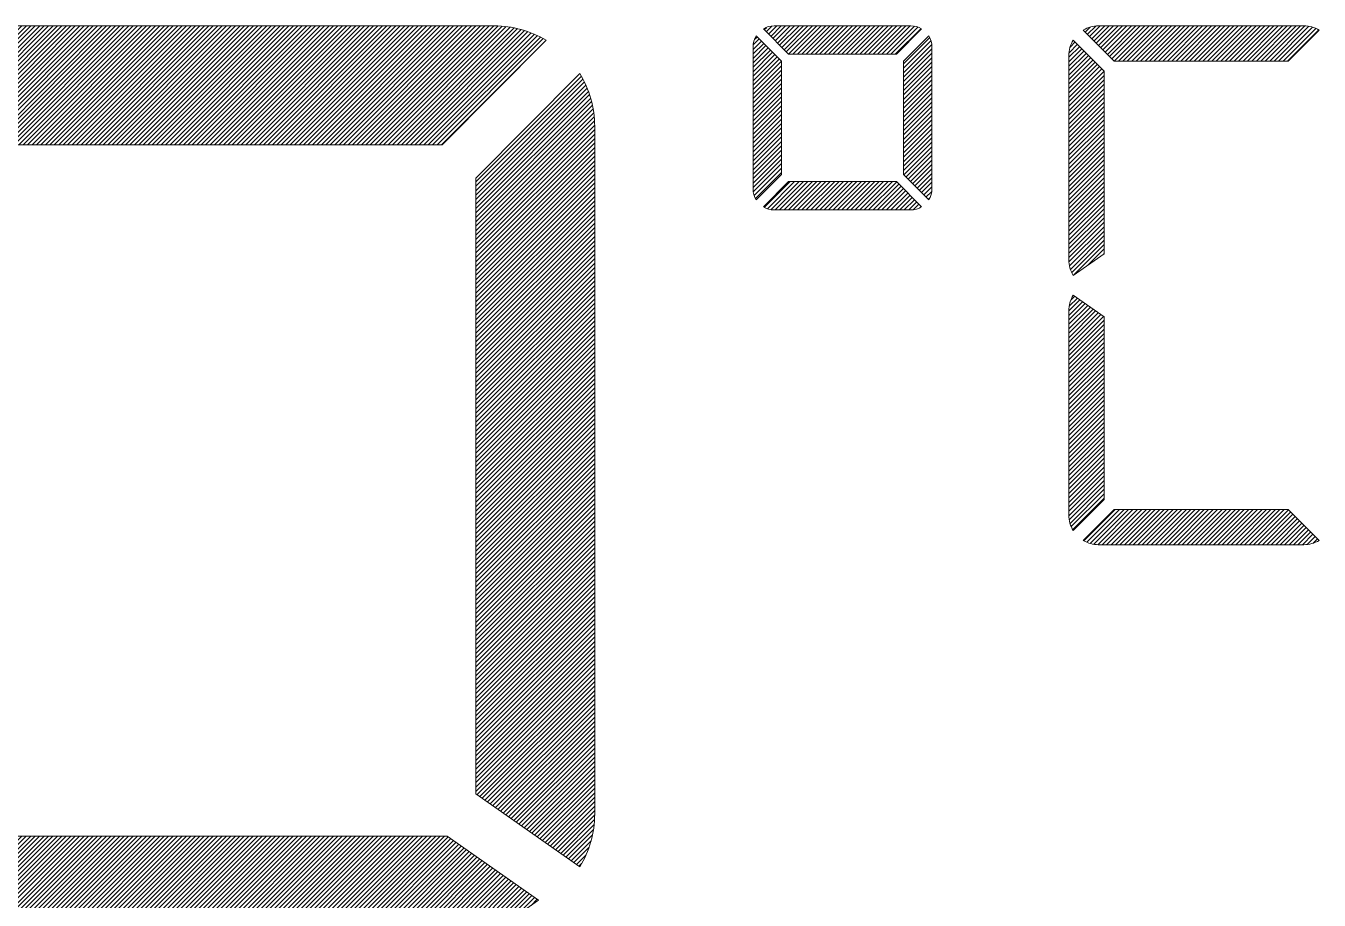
# Model space of a CAD drawing. Header units: millimetres. Extents: x 1946 to 4611, y 2266 to 2855.
# Drawn here: x 3716.28 to 3730.63, y 2708.32 to 2718.02 of the extents above; entities that cross this region are included whole.
import ezdxf

# ---------------------------------------------------------------- set-up
doc = ezdxf.new("R2010")
doc.units = ezdxf.units.MM
doc.layers.add('05___PRT_ALL_DTM_CSYS', color=7, linetype='Continuous')

msp = doc.modelspace()

# ---------------------------------------------------------------- hatches: boundary and pattern name
at = {"layer": '05___PRT_ALL_DTM_CSYS'}
h = msp.add_hatch(dxfattribs=at)
h.set_pattern_fill('ANSI31', color=256, scale=0.011)
h.set_pattern_definition([(45, (-412.985218351504, 4249.300887734986), (-0.02469570433294017, 0.02469570433294017), [])])
h.paths.add_polyline_path([(3690.419850187698, 2716.699308821553), (3693.908441451641, 2716.699308821553), (3695.062326474679, 2717.860325256286, 0.1360630608844713), (3694.488914864571, 2718.019308821552), (3690.419850187698, 2718.019308821552), (3686.81604222857, 2718.019308821552, 0.1360630608844713), (3686.24263061846, 2717.860325256286), (3687.396515641499, 2716.699308821553)])
h.paths.add_polyline_path([(3687.022540230828, 2716.329203092844), (3685.868351361971, 2717.49047250785, 0.1390935998262372), (3685.70247854657, 2716.905745139553), (3685.70247854657, 2709.271295273561, 0.1390935998265141), (3685.868351361971, 2708.686567905264), (3687.022567007677, 2709.498219376862)])
h.paths.add_polyline_path([(3695.602478546569, 2716.905745139553, 0.1390935998262373), (3695.436605731168, 2717.49047250785), (3694.282416862311, 2716.329203092844), (3694.282390085462, 2709.498219376862), (3695.436605731168, 2708.686567905264, 0.1390935998265141), (3695.602478546569, 2709.271295273561)])
h.paths.add_polyline_path([(3690.419850187698, 2709.028643277728), (3687.338604245102, 2709.028643277728), (3686.326642209001, 2708.317025410773), (3687.348248344013, 2707.598625754728), (3690.419850187698, 2707.598625754728), (3693.956708749126, 2707.598625754728), (3694.97831488414, 2708.317025410773), (3693.966352848036, 2709.028643277728)])
h.paths.add_polyline_path([(3685.70247854657, 2699.728305681992, 0.1390935998262376), (3685.868351361971, 2699.143578313696), (3687.022540230828, 2700.304847728701), (3687.022567007677, 2707.135831444683), (3685.868351361971, 2707.947482916281, 0.1390935998265142), (3685.70247854657, 2707.362755547984)])
h.paths.add_polyline_path([(3690.419850187698, 2699.934741999993), (3687.396515641499, 2699.934741999993), (3686.24263061846, 2698.77372556526, 0.1360630608844713), (3686.81604222857, 2698.614741999992), (3690.419850187698, 2698.614741999992), (3694.488914864571, 2698.614741999992, 0.1360630608844713), (3695.062326474679, 2698.77372556526), (3693.908441451641, 2699.934741999993)])
h.paths.add_polyline_path([(3695.602478546569, 2707.362755547984, 0.1390935998265142), (3695.436605731168, 2707.947482916281), (3694.282390085462, 2707.135831444683), (3694.282416862311, 2700.304847728701), (3695.436605731168, 2699.143578313696, 0.1390935998262376), (3695.602478546569, 2699.728305681992)])
h.paths.add_polyline_path([(3702.360704225127, 2716.699308821552), (3705.84929548907, 2716.699308821552), (3707.003180512108, 2717.860325256285, 0.1360630608844712), (3706.429768902, 2718.019308821551), (3702.360704225127, 2718.019308821551), (3698.756896265998, 2718.019308821551, 0.1360630608844712), (3698.183484655889, 2717.860325256285), (3699.337369678929, 2716.699308821552)])
h.paths.add_polyline_path([(3698.963394268257, 2716.329203092843), (3697.8092053994, 2717.490472507849, 0.1390935998262372), (3697.643332583998, 2716.905745139552), (3697.643332583998, 2709.271295273561, 0.1390935998265141), (3697.8092053994, 2708.686567905263), (3698.963421045105, 2709.498219376861)])
h.paths.add_polyline_path([(3702.360704225127, 2709.028643277727), (3699.279458282531, 2709.028643277727), (3698.26749624643, 2708.317025410772), (3699.289102381441, 2707.598625754727), (3702.360704225127, 2707.598625754727), (3705.897562786555, 2707.598625754727), (3706.919168921569, 2708.317025410772), (3705.907206885466, 2709.028643277727)])
h.paths.add_polyline_path([(3706.223244122891, 2709.498219376861), (3707.377459768597, 2708.686567905263, 0.1390935998265141), (3707.543332583998, 2709.271295273561), (3707.543332583998, 2716.905745139552, 0.1390935998262372), (3707.377459768597, 2717.490472507849), (3706.223270899739, 2716.329203092843)])
h.paths.add_polyline_path([(3706.223270899739, 2700.3048477287), (3707.377459768597, 2699.143578313695, 0.1390935998262376), (3707.543332583998, 2699.728305681992), (3707.543332583998, 2707.362755547982, 0.1390935998265141), (3707.377459768597, 2707.94748291628), (3706.223244122891, 2707.135831444682)])
h.paths.add_polyline_path([(3702.360704225127, 2699.934741999991), (3699.337369678929, 2699.934741999991), (3698.183484655889, 2698.773725565258, 0.1360630608844712), (3698.756896265998, 2698.614741999992), (3702.360704225127, 2698.614741999992), (3706.429768902, 2698.614741999992, 0.1360630608844712), (3707.003180512108, 2698.773725565258), (3705.84929548907, 2699.934741999991)])
h.paths.add_polyline_path([(3698.963421045105, 2707.135831444682), (3697.8092053994, 2707.94748291628, 0.1390935998265141), (3697.643332583998, 2707.362755547982), (3697.643332583998, 2699.728305681992, 0.1390935998262376), (3697.8092053994, 2699.143578313695), (3698.963394268257, 2700.3048477287)])
h.paths.add_polyline_path([(3717.409528277256, 2716.699308821552), (3720.898119541197, 2716.699308821552), (3722.052004564235, 2717.860325256285, 0.1360630608844717), (3721.478592954127, 2718.019308821552), (3717.409528277256, 2718.019308821552), (3713.805720318126, 2718.019308821552, 0.1360630608844717), (3713.232308708015, 2717.860325256285), (3714.386193731055, 2716.699308821552)])
h.paths.add_polyline_path([(3714.012218320384, 2716.329203092844), (3712.858029451526, 2717.490472507849, 0.1390935998262372), (3712.692156636125, 2716.905745139552), (3712.692156636125, 2709.271295273561, 0.1390935998265139), (3712.858029451526, 2708.686567905263), (3714.012245097233, 2709.498219376861)])
h.paths.add_polyline_path([(3721.272068175017, 2709.498219376861), (3722.426283820724, 2708.686567905263, 0.1390935998265141), (3722.592156636127, 2709.271295273561), (3722.592156636125, 2716.905745139552, 0.1390935998262372), (3722.426283820724, 2717.490472507849), (3721.272094951866, 2716.329203092844)])
h.paths.add_polyline_path([(3720.946386838682, 2707.598625754727), (3721.967992973695, 2708.317025410772), (3720.956030937592, 2709.028643277727), (3717.409528277256, 2709.028643277727), (3714.328282334658, 2709.028643277727), (3713.316320298557, 2708.317025410772), (3714.337926433568, 2707.598625754727), (3717.409528277254, 2707.598625754727)])
h.paths.add_polyline_path([(3714.012245097233, 2707.135831444682), (3712.858029451526, 2707.94748291628, 0.1390935998265141), (3712.692156636125, 2707.362755547983), (3712.692156636125, 2699.728305681992, 0.1390935998262376), (3712.858029451526, 2699.143578313695), (3714.012218320384, 2700.3048477287)])
h.paths.add_polyline_path([(3714.386193731055, 2699.934741999992), (3713.232308708015, 2698.773725565259, 0.1360630608844716), (3713.805720318126, 2698.614741999992), (3717.409528277254, 2698.614741999992), (3721.478592954127, 2698.614741999992, 0.1360630608844717), (3722.052004564235, 2698.773725565259), (3720.898119541197, 2699.934741999992), (3717.409528277254, 2699.934741999992)])
h.paths.add_polyline_path([(3721.272094951866, 2700.3048477287), (3722.426283820724, 2699.143578313695, 0.1390935998262376), (3722.592156636125, 2699.728305681992), (3722.592156636127, 2707.362755547983, 0.1390935998265137), (3722.426283820724, 2707.94748291628), (3721.272068175017, 2707.135831444682)])
h = msp.add_hatch(dxfattribs=at)
h.set_pattern_fill('ANSI31', color=256, scale=0.011)
h.set_pattern_definition([(45, (-2190.312518163451, 1895.150979483455), (-0.02469570433294017, 0.02469570433294017), [])])
edge = h.paths.add_edge_path()
edge.add_line((3726.019401541702, 2716.997908737799), (3726.019404222214, 2717.626670636422))
edge.add_line((3726.019404222214, 2717.626670636422), (3726.299120965742, 2717.908103344609))
edge.add_arc((3726.099837346072, 2717.78514490892), 0.2341639126243431, -2.2248514142120257e-10, 31.674677924573984, ccw=False)
edge.add_line((3726.334001258696, 2717.785144908919), (3726.334001258696, 2716.997908737799))
edge.add_line((3726.334001258696, 2716.997908737799), (3726.334001258696, 2716.210672566678))
edge.add_arc((3726.099837346071, 2716.210672566677), 0.234163912625263, -31.674677924551872, 2.2248514142120257e-10, ccw=False)
edge.add_line((3726.299120965742, 2716.087714130988), (3726.019404222214, 2716.369146839175))
edge.add_line((3726.019404222214, 2716.369146839175), (3726.019401541702, 2716.997908737799))
edge = h.paths.add_edge_path()
edge.add_line((3724.664637052766, 2716.997908737799), (3724.664634372252, 2716.369146839175))
edge.add_line((3724.664634372252, 2716.369146839175), (3724.384917628727, 2716.087714130988))
edge.add_arc((3724.584201248397, 2716.210672566679), 0.2341639126256853, 180.0000000001113, 211.6746779248943, ccw=False)
edge.add_line((3724.350037335772, 2716.210672566678), (3724.350037335772, 2716.997908737799))
edge.add_line((3724.350037335772, 2716.997908737799), (3724.350037335772, 2717.785144908919))
edge.add_arc((3724.584201248396, 2717.785144908919), 0.2341639126248083, 148.3253220750835, 179.9999999998887, ccw=False)
edge.add_line((3724.384917628727, 2717.908103344609), (3724.664634372252, 2717.626670636422))
edge.add_line((3724.664634372252, 2717.626670636422), (3724.664637052766, 2716.997908737799))
edge = h.paths.add_edge_path()
edge.add_line((3725.342022094838, 2715.976508654053), (3724.584201248396, 2715.976508654053))
edge.add_line((3724.584201248396, 2715.976508654053), (3726.099842941278, 2715.976508654053))
edge.add_arc((3726.099842941278, 2716.210672566676), 0.234163912623444, 270.0000000001112, 300.9930320976297)
edge.add_line((3726.220421861314, 2716.009940252342), (3725.940987060635, 2716.291102057504))
edge.add_line((3725.940987060635, 2716.291102057504), (3724.743051171455, 2716.291096063098))
edge.add_line((3724.743051171455, 2716.291096063098), (3724.46362232836, 2716.009940252342))
edge.add_arc((3724.584201248396, 2716.210672566676), 0.2341639126234537, 239.0069679023703, 269.9999999998888)
edge = h.paths.add_edge_path()
edge.add_line((3724.46362232836, 2717.985877223255), (3724.743051171455, 2717.704721412499))
edge.add_line((3724.743051171455, 2717.704721412499), (3725.940987060635, 2717.704715418093))
edge.add_line((3725.940987060635, 2717.704715418093), (3726.220421861314, 2717.985877223255))
edge.add_arc((3726.099842941278, 2717.785144908921), 0.234163912623444, 59.00696790237029, 89.99999999988873)
edge.add_line((3726.099842941278, 2718.019308821544), (3724.584201248396, 2718.019308821544))
edge.add_arc((3724.584201248396, 2717.785144908921), 0.2341639126234537, 90.00000000011126, 120.9930320976297)
edge = h.paths.add_edge_path(flags=16)
edge.add_line((3725.342022094838, 2718.019308821544), (3724.584201248396, 2718.019308821544))
edge.add_line((3724.584201248396, 2718.019308821544), (3726.099842941278, 2718.019308821544))
edge.add_arc((3726.099842941278, 2717.785144908921), 0.234163912623444, 59.00696790237032, 89.99999999988881, ccw=False)
edge.add_line((3726.220421861314, 2717.985877223255), (3725.940987060635, 2717.704715418093))
edge.add_line((3725.940987060635, 2717.704715418093), (3724.743051171455, 2717.704721412499))
edge.add_line((3724.743051171455, 2717.704721412499), (3724.46362232836, 2717.985877223255))
edge.add_arc((3724.584201248396, 2717.785144908921), 0.2341639126234537, 90.00000000011119, 120.99303209762971, ccw=False)
edge = h.paths.add_edge_path(flags=17)
edge.add_arc((3724.584201248396, 2717.785144908921), 0.2341639126234537, 90.00000000011119, 120.99303209762971, ccw=False)
edge.add_line((3724.584201248396, 2718.019308821544), (3726.099842941278, 2718.019308821544))
edge.add_arc((3726.099842941278, 2717.785144908921), 0.234163912623444, 59.00696790237032, 89.99999999988881, ccw=False)
edge.add_line((3726.220421861314, 2717.985877223255), (3725.940987060635, 2717.704715418093))
edge.add_line((3725.940987060635, 2717.704715418093), (3724.743051171455, 2717.704721412499))
edge.add_line((3724.743051171455, 2717.704721412499), (3724.46362232836, 2717.985877223255))
edge = h.paths.add_edge_path(flags=0)
edge.add_line((3725.342022094838, 2718.019308821544), (3724.584201248396, 2718.019308821544))
edge.add_line((3725.342022094838, 2718.019308821544), (3724.584201248396, 2718.019308821544))
edge = h.paths.add_edge_path(flags=17)
edge.add_line((3724.384917628727, 2717.908103344609), (3724.664634372252, 2717.626670636422))
h = msp.add_hatch(dxfattribs=at)
h.set_pattern_fill('ANSI31', color=256, scale=0.011)
h.set_pattern_definition([(45, (-702.236599848196, 4160.514964851964), (-0.02469570433294017, 0.02469570433294017), [])])
edge = h.paths.add_edge_path()
edge.add_arc((3728.184422058258, 2714.85720765736), 0.3304258820712676, 148.3253220750344, 179.9999999998423, ccw=False)
edge.add_line((3727.903215338258, 2715.0307128278), (3728.245703809278, 2714.789872849115))
edge.add_line((3728.245703809278, 2714.789872849115), (3728.245695863829, 2712.762926517935))
edge.add_line((3728.245695863829, 2712.762926517935), (3727.903215338258, 2712.418344993791))
edge.add_arc((3728.184422058259, 2712.591850164232), 0.3304258820723031, 180.0000000001577, 211.6746779249498, ccw=False)
edge.add_line((3727.853996176187, 2712.591850164231), (3727.853996176187, 2714.857207657361))
edge = h.paths.add_edge_path()
edge.add_line((3729.25377394442, 2712.26142428216), (3730.461180675432, 2712.26142428216))
edge.add_arc((3730.461180675433, 2712.591850164232), 0.330425882072177, 269.9999999999212, 300.993032097402)
edge.add_line((3730.63132813994, 2712.308599208603), (3730.28893777403, 2712.653105666336))
edge.add_line((3730.28893777403, 2712.653105666336), (3729.25377394442, 2712.653105666336))
edge.add_line((3729.25377394442, 2712.653105666336), (3728.356664959662, 2712.653105666336))
edge.add_line((3728.356664959662, 2712.653105666336), (3728.014274593749, 2712.308599208603))
edge.add_arc((3728.184422058256, 2712.591850164232), 0.3304258820721687, 239.0069679025979, 270.0000000000789)
edge.add_line((3728.184422058257, 2712.26142428216), (3729.25377394442, 2712.26142428216))
edge = h.paths.add_edge_path()
edge.add_arc((3728.184422058258, 2715.423525446352), 0.3304258820712676, 180.0000000001577, 211.6746779249656)
edge.add_line((3727.903215338258, 2715.250020275912), (3728.245703809278, 2715.490860254597))
edge.add_line((3728.245703809278, 2715.490860254597), (3728.245695863829, 2717.517806585777))
edge.add_line((3728.245695863829, 2717.517806585777), (3727.903215338258, 2717.862388109921))
edge.add_arc((3728.184422058257, 2717.688882939481), 0.3304258820709033, 148.3253220749931, 179.9999999997634)
edge.add_line((3727.853996176187, 2717.688882939482), (3727.853996176187, 2715.423525446352))
edge = h.paths.add_edge_path()
edge.add_line((3729.25377394442, 2718.019308821552), (3730.461180675432, 2718.019308821552))
edge.add_arc((3730.461180675433, 2717.688882939481), 0.3304258820717223, 59.00696790255739, 90.00000000007878, ccw=False)
edge.add_line((3730.63132813994, 2717.972133895109), (3730.28893777403, 2717.627627437377))
edge.add_line((3730.28893777403, 2717.627627437377), (3729.25377394442, 2717.627627437377))
edge.add_line((3729.25377394442, 2717.627627437377), (3728.356664959662, 2717.627627437377))
edge.add_line((3728.356664959662, 2717.627627437377), (3728.014274593749, 2717.972133895109))
edge.add_arc((3728.184422058256, 2717.688882939481), 0.3304258820717789, 89.9999999999211, 120.99303209744261, ccw=False)
edge.add_line((3728.184422058257, 2718.019308821552), (3729.25377394442, 2718.019308821552))

# ---------------------------------------------------------------- linework, layer by layer
at = {"lineweight": 0}
for points in [[(3725.342022094838, 2718.019308821544), (3724.584201248396, 2718.019308821544), (3726.099842941278, 2718.019308821544, -0.136063060884522), (3726.220421861314, 2717.985877223255), (3725.940987060635, 2717.704715418093), (3724.743051171455, 2717.704721412499), (3724.46362232836, 2717.985877223255, -0.136063060884522), (3724.584201248396, 2718.019308821544)], [(3725.342022094838, 2715.976508654053), (3724.584201248396, 2715.976508654053), (3726.099842941278, 2715.976508654053, 0.136063060884522), (3726.220421861314, 2716.009940252342), (3725.940987060635, 2716.291102057504), (3724.743051171455, 2716.291096063098), (3724.46362232836, 2716.009940252342, 0.136063060884522), (3724.584201248396, 2715.976508654053)]]:
    msp.add_lwpolyline(points, format="xyb", dxfattribs=at)
at = {"layer": '05___PRT_ALL_DTM_CSYS', "lineweight": 0}
for p, q in [((3724.384917628727, 2717.908103344609), (3724.664634372252, 2717.626670636422)), ((3724.46362232836, 2717.985877223255), (3724.743051171455, 2717.704721412499))]:
    msp.add_line(p, q, dxfattribs=at)
for points in [[(3717.409528277256, 2718.019308821552), (3721.478592954127, 2718.019308821552, -0.136063060884519), (3722.052004564235, 2717.860325256285), (3720.898119541197, 2716.699308821552), (3717.409528277256, 2716.699308821552), (3714.386193731055, 2716.699308821552), (3713.232308708015, 2717.860325256285, -0.136063060884519), (3713.805720318126, 2718.019308821552)], [(3729.25377394442, 2718.019308821552), (3730.461180675432, 2718.019308821552, -0.136063060884519), (3730.63132813994, 2717.972133895109), (3730.28893777403, 2717.627627437377), (3729.25377394442, 2717.627627437377), (3728.356664959662, 2717.627627437377), (3728.014274593749, 2717.972133895109, -0.136063060884519), (3728.184422058257, 2718.019308821552)], [(3724.664637052766, 2716.997908737799), (3724.664634372252, 2716.369146839175), (3724.384917628727, 2716.087714130988, -0.1390935998262745), (3724.350037335772, 2716.210672566678), (3724.350037335772, 2716.997908737799), (3724.350037335772, 2717.785144908919, -0.1390935998262745), (3724.384917628727, 2717.908103344609), (3724.664634372252, 2717.626670636422)], [(3726.019401541702, 2716.997908737799), (3726.019404222214, 2717.626670636422), (3726.299120965742, 2717.908103344609, -0.1390935998262745), (3726.334001258696, 2717.785144908919), (3726.334001258696, 2716.997908737799), (3726.334001258696, 2716.210672566678, -0.1390935998262745), (3726.299120965742, 2716.087714130988), (3726.019404222214, 2716.369146839175)], [(3727.853996176187, 2715.423525446352, 0.1390935998263429), (3727.903215338258, 2715.250020275912), (3728.245703809278, 2715.490860254597), (3728.245695863829, 2717.517806585777), (3727.903215338258, 2717.862388109921, 0.1390935998262595), (3727.853996176187, 2717.688882939482)], [(3722.592156636127, 2709.27129527356, -0.1390935998263429), (3722.426283820724, 2708.686567905263), (3721.272068175017, 2709.498219376861), (3721.272094951866, 2716.329203092844), (3722.426283820724, 2717.490472507849, -0.1390935998262595), (3722.592156636125, 2716.905745139552)], [(3727.853996176187, 2714.857207657361, -0.1390935998263429), (3727.903215338258, 2715.0307128278), (3728.245703809278, 2714.789872849115), (3728.245695863829, 2712.762926517935), (3727.903215338258, 2712.418344993791, -0.1390935998262595), (3727.853996176187, 2712.591850164231)], [(3729.25377394442, 2712.26142428216), (3730.461180675432, 2712.26142428216, 0.136063060884519), (3730.63132813994, 2712.308599208603), (3730.28893777403, 2712.653105666336), (3729.25377394442, 2712.653105666336), (3728.356664959662, 2712.653105666336), (3728.014274593749, 2712.308599208603, 0.136063060884519), (3728.184422058257, 2712.26142428216)]]:
    msp.add_lwpolyline(points, format="xyb", close=True, dxfattribs=at)
msp.add_lwpolyline([(3717.409528277256, 2709.028643277727), (3720.956030937592, 2709.028643277727), (3721.967992973695, 2708.317025410772), (3720.946386838682, 2707.598625754727), (3717.409528277254, 2707.598625754727), (3714.337926433568, 2707.598625754727), (3713.316320298557, 2708.317025410772), (3714.328282334658, 2709.028643277727)], close=True, dxfattribs=at)

doc.saveas('drawing.dxf')
